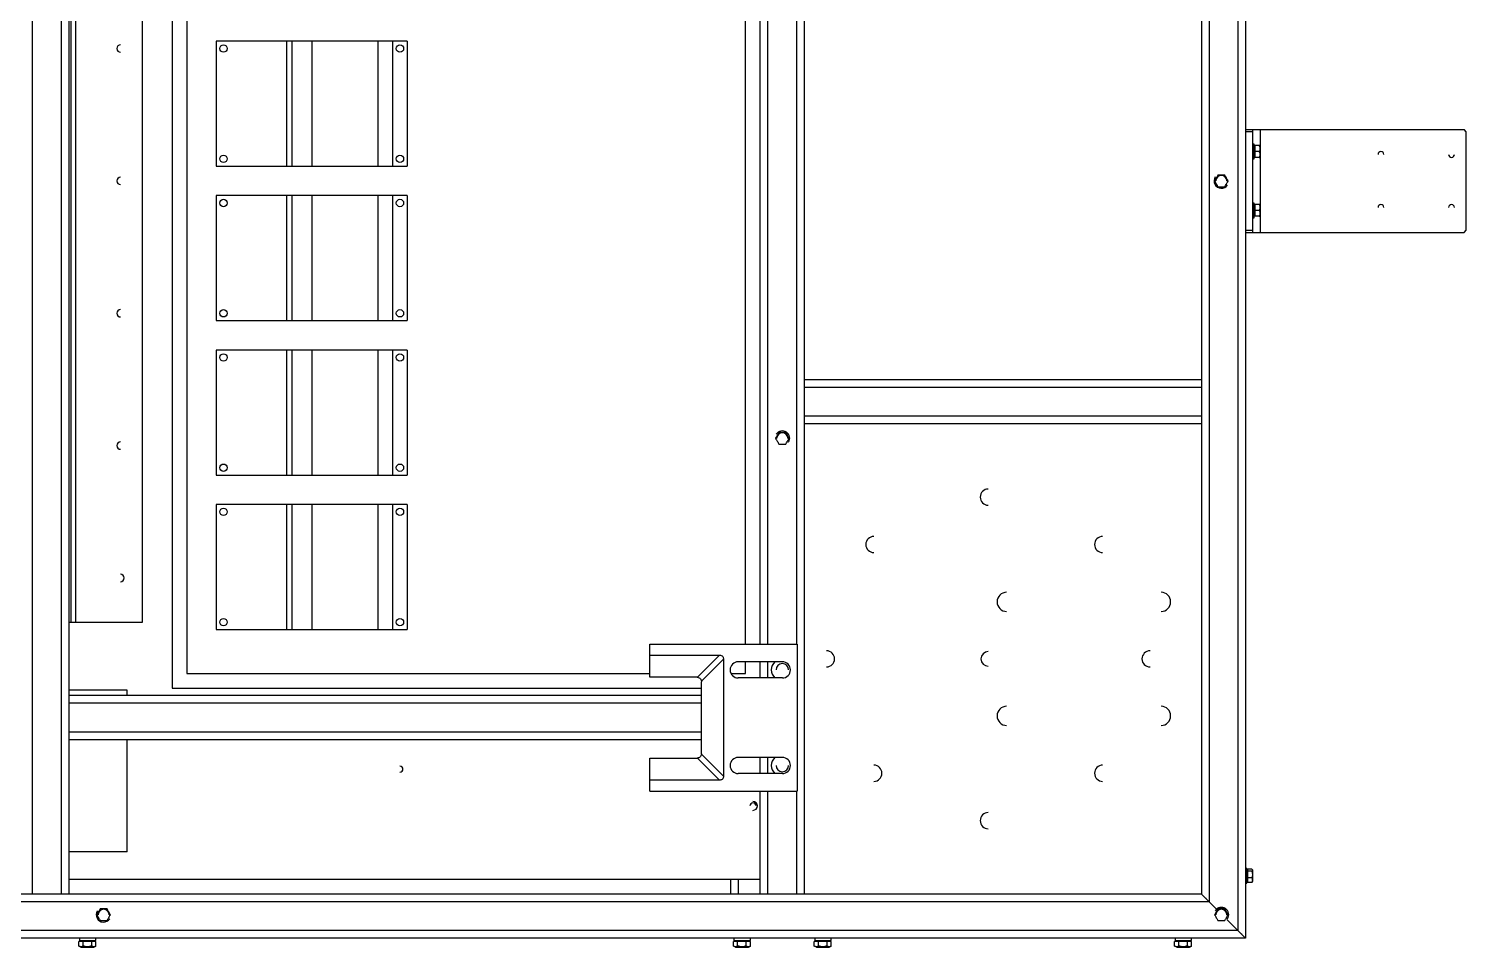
# Model space of a CAD drawing. Header units: millimetres. Extents: x -876 to 1110, y -521 to 521.
# Drawn here: x 133 to 1110, y -521 to 103 of the extents above; entities that cross this region are included whole.
import ezdxf

# ---------------------------------------------------------------- set-up
doc = ezdxf.new("R2010")
doc.units = ezdxf.units.MM

msp = doc.modelspace()

# ---------------------------------------------------------------- linework, layer by layer
at = {"color": 7, "linetype": 'Continuous', "lineweight": 25}
for p, q in [((955.28, 509.8), (955.28, -509.8)), ((960.48, 515), (960.48, -515)), ((935.68, 490.2), (935.68, -490.2)), ((135.68, -485), (135.68, 485)), ((155.28, -485), (155.28, 485)), ((160.48, -485), (160.48, 485)), ((660.48, -485), (660.48, 485)), ((930.48, 485), (930.48, -485)), ((230.48, 345), (230.48, -345)), ((240.48, 335), (240.48, -335)), ((620.48, -315), (620.48, 315)), ((630.48, -315), (630.48, 315)), ((635.68, -315), (635.68, 315)), ((655.28, -315), (655.28, 315)), ((161.98, -300), (161.98, 300)), ((164.98, -300), (164.98, 300)), ((210.48, -300), (210.48, 300)), ((390.48, 95), (260.48, 95)), ((260.48, 95), (260.48, 10)), ((308.41, 95), (308.41, 10)), ((311.94, 95), (311.94, 10)), ((325.48, 95), (325.48, 10)), ((370.48, 95), (370.48, 10)), ((380.48, 95), (380.48, 10)), ((390.48, 95), (390.48, 10)), ((960.48, 35), (1108.98, 35)), ((965.48, 33.5), (960.48, 33.5)), ((965.48, -35), (965.48, 35)), ((970.48, -35), (970.48, 35)), ((1110.48, 33.5), (1108.98, 35)), ((1110.48, -33.5), (1110.48, 33.5)), ((966.28, 25), (965.48, 25)), ((970.28, 20), (965.48, 20)), ((966.28, 15), (966.28, 25)), ((966.78, 23), (966.28, 23)), ((966.78, 24), (966.78, 16)), ((969.78, 24), (966.78, 24)), ((970.28, 23.75), (970.13, 24)), ((970.28, 16.25), (970.28, 23.75)), ((260.48, 10), (390.48, 10)), ((965.48, 15), (966.28, 15)), ((966.28, 17), (966.78, 17)), ((969.78, 16), (966.78, 16)), ((970.13, 16), (970.28, 16.25)), ((940.23, 0), (939.36, 0)), ((947.73, 0), (948.6, 0)), ((390.48, -10), (260.48, -10)), ((260.48, -10), (260.48, -95)), ((308.41, -10), (308.41, -95)), ((311.94, -10), (311.94, -95)), ((325.48, -10), (325.48, -95)), ((370.48, -10), (370.48, -95)), ((380.48, -10), (380.48, -95)), ((390.48, -10), (390.48, -95)), ((966.28, -15), (965.48, -15)), ((966.28, -25), (966.28, -15)), ((966.78, -17), (966.28, -17)), ((966.78, -16), (966.78, -24)), ((969.78, -16), (966.78, -16)), ((970.28, -16.25), (970.13, -16)), ((970.28, -23.75), (970.28, -16.25)), ((970.28, -20), (965.48, -20)), ((965.48, -25), (966.28, -25)), ((966.28, -23), (966.78, -23)), ((969.78, -24), (966.78, -24)), ((970.13, -24), (970.28, -23.75)), ((960.48, -33.5), (965.48, -33.5)), ((960.48, -35), (1108.98, -35)), ((1108.98, -35), (1110.48, -33.5)), ((260.48, -95), (390.48, -95)), ((390.48, -115), (260.48, -115)), ((260.48, -115), (260.48, -200)), ((308.41, -115), (308.41, -200)), ((311.94, -115), (311.94, -200)), ((325.48, -115), (325.48, -200)), ((370.48, -115), (370.48, -200)), ((380.48, -115), (380.48, -200)), ((390.48, -115), (390.48, -200)), ((660.48, -135), (930.48, -135)), ((660.48, -140.2), (930.48, -140.2)), ((660.48, -159.8), (930.48, -159.8)), ((660.48, -165), (930.48, -165)), ((641.73, -175), (640.86, -175)), ((649.23, -175), (650.1, -175)), ((260.48, -200), (390.48, -200)), ((390.48, -220), (260.48, -220)), ((260.48, -220), (260.48, -305)), ((308.41, -220), (308.41, -305)), ((311.94, -220), (311.94, -305)), ((325.48, -220), (325.48, -305)), ((370.48, -220), (370.48, -305)), ((380.48, -220), (380.48, -305)), ((390.48, -220), (390.48, -305)), ((160.48, -300), (210.48, -300)), ((260.48, -305), (390.48, -305)), ((555.48, -337.5), (555.48, -315)), ((555.48, -315), (655.48, -315)), ((555.48, -322.5), (602.79, -322.5)), ((587.78, -337.52), (602.79, -322.5)), ((655.48, -315), (655.48, -415)), ((605.48, -325.19), (590.46, -340.2)), ((605.48, -325.19), (605.48, -404.82)), ((645.48, -327), (615.48, -327)), ((620.48, -335), (620.48, -327)), ((630.48, -338), (630.48, -327)), ((635.68, -338), (635.68, -327)), ((240.48, -335), (555.48, -335)), ((587.48, -337.5), (555.48, -337.5)), ((590.48, -389.5), (590.48, -340.5)), ((610.58, -335), (620.48, -335)), ((645.48, -338), (615.48, -338)), ((200.08, -346.21), (160.48, -346.21)), ((590.48, -350), (160.48, -350)), ((200.08, -350), (200.08, -346.21)), ((230.48, -345), (590.48, -345)), ((590.48, -355.2), (160.48, -355.2)), ((590.48, -374.8), (160.48, -374.8)), ((590.48, -380), (160.48, -380)), ((200.08, -456.21), (200.08, -380)), ((590.46, -389.8), (605.48, -404.82)), ((555.48, -415), (555.48, -392.5)), ((555.48, -392.5), (587.48, -392.5)), ((602.79, -407.5), (587.78, -392.49)), ((645.48, -392), (615.48, -392)), ((630.48, -403), (630.48, -392)), ((635.68, -403), (635.68, -392)), ((602.79, -407.5), (555.48, -407.5)), ((645.48, -403), (615.48, -403)), ((555.48, -415), (655.48, -415)), ((630.48, -485), (630.48, -415)), ((635.68, -485), (635.68, -415)), ((655.28, -485), (655.28, -415)), ((200.08, -456.21), (160.48, -456.21)), ((961.28, -467.5), (960.48, -467.5)), ((961.28, -477.5), (961.28, -467.5)), ((961.78, -467.98), (961.78, -477.03)), ((964.78, -467.98), (961.78, -467.98)), ((964.78, -468.02), (964.85, -468.34)), ((964.95, -468.34), (964.78, -468.02)), ((965.28, -468.75), (964.99, -468.25)), ((965.28, -476.25), (965.28, -468.75)), ((630.48, -475), (160.48, -475)), ((610.48, -485), (610.48, -475)), ((615.68, -485), (615.68, -475)), ((960.48, -472.5), (961.28, -472.5)), ((960.48, -477.5), (961.28, -477.5)), ((961.78, -469.5), (961.28, -469.5)), ((961.28, -473.46), (961.78, -473.46)), ((961.28, -475.5), (961.78, -475.5)), ((964.78, -469.44), (961.78, -469.44)), ((964.78, -473.97), (961.78, -473.97)), ((964.78, -477.03), (961.78, -477.03)), ((965.28, -473.69), (964.78, -473.97)), ((964.78, -477.03), (964.93, -476.72)), ((964.99, -476.76), (965.28, -476.25)), ((930.48, -485), (-839.52, -485)), ((935.68, -490.2), (-844.72, -490.2)), ((935.68, -490.2), (940.7, -495.23)), ((180.23, -499), (179.36, -499)), ((187.73, -499), (188.6, -499)), ((940.23, -499), (939.36, -499)), ((947.73, -499), (948.6, -499)), ((955.28, -509.8), (947.75, -502.28)), ((960.48, -515), (-869.52, -515)), ((955.28, -509.8), (-864.32, -509.8)), ((178.75, -517.1), (167.2, -517.1)), ((167.2, -520.3), (167.2, -517.1)), ((167.48, -515), (167.48, -516.6)), ((167.48, -516.6), (178.48, -516.6)), ((168.98, -516.6), (168.98, -517.1)), ((170.09, -520.3), (170.09, -517.1)), ((175.86, -520.3), (175.86, -517.1)), ((176.98, -516.6), (176.98, -517.1)), ((178.48, -515), (178.48, -516.6)), ((178.75, -520.3), (178.75, -517.1)), ((623.75, -517.1), (612.2, -517.1)), ((612.2, -520.3), (612.2, -517.1)), ((612.48, -515), (612.48, -516.6)), ((612.48, -516.6), (623.48, -516.6)), ((613.98, -516.6), (613.98, -517.1)), ((615.09, -520.3), (615.09, -517.1)), ((620.86, -520.3), (620.86, -517.1)), ((621.98, -516.6), (621.98, -517.1)), ((623.48, -515), (623.48, -516.6)), ((623.75, -520.3), (623.75, -517.1)), ((678.75, -517.1), (667.2, -517.1)), ((667.2, -520.3), (667.2, -517.1)), ((667.48, -515), (667.48, -516.6)), ((667.48, -516.6), (678.48, -516.6)), ((668.98, -516.6), (668.98, -517.1)), ((670.09, -520.3), (670.09, -517.1)), ((675.86, -520.3), (675.86, -517.1)), ((676.98, -516.6), (676.98, -517.1)), ((678.48, -515), (678.48, -516.6)), ((678.75, -520.3), (678.75, -517.1)), ((923.75, -517.1), (912.2, -517.1)), ((912.2, -520.3), (912.2, -517.1)), ((912.48, -515), (912.48, -516.6)), ((912.48, -516.6), (923.48, -516.6)), ((913.98, -516.6), (913.98, -517.1)), ((915.09, -520.3), (915.09, -517.1)), ((920.86, -520.3), (920.86, -517.1)), ((921.98, -516.6), (921.98, -517.1)), ((923.48, -515), (923.48, -516.6)), ((923.75, -520.3), (923.75, -517.1)), ((168.59, -521.1), (167.2, -520.3)), ((168.59, -521.1), (177.37, -521.1)), ((177.37, -521.1), (178.75, -520.3)), ((613.59, -521.1), (612.2, -520.3)), ((613.59, -521.1), (622.37, -521.1)), ((622.37, -521.1), (623.75, -520.3)), ((668.59, -521.1), (667.2, -520.3)), ((668.59, -521.1), (677.37, -521.1)), ((677.37, -521.1), (678.75, -520.3)), ((913.59, -521.1), (912.2, -520.3)), ((913.59, -521.1), (922.37, -521.1)), ((922.37, -521.1), (923.75, -520.3))]:
    msp.add_line(p, q, dxfattribs=at)
for centre in [(265.48, 90), (385.48, 90), (265.48, 15), (385.48, 15), (265.48, -15), (385.48, -15), (265.48, -90), (385.48, -90), (265.48, -120), (385.48, -120), (265.48, -195), (385.48, -195), (265.48, -225), (385.48, -225), (265.48, -300), (385.48, -300)]:
    msp.add_circle(centre, 2.5, dxfattribs=at)
for centre, radius, start, end in [((195.48, 90), 2.5, 90, 270), ((1052.48, 18), 2, 0, 180), ((1100.48, 18), 2, 180, 0), ((195.48, 0), 2.5, 90, 270), ((943.98, 0), 5, 146.84238, 326.84238), ((943.98, 0), 3.75, 0, 180), ((1052.48, -18), 2, 0, 180), ((1100.48, -18), 2, 0, 180), ((195.48, -90), 2.5, 90, 270), ((645.48, -175), 5, 326.84238, 146.84238), ((645.48, -175), 3.75, 0, 180), ((195.48, -180), 2.5, 90, 270), ((785.48, -215), 5.5, 90, 270), ((707.7, -247.22), 5.5, 90, 270), ((863.26, -247.22), 5.5, 90, 270), ((195.48, -270), 2.5, 270, 90), ((797.98, -286.25), 6.5, 90, 270), ((902.98, -286.25), 6.5, 270, 90), ((675.48, -325), 5.5, 270, 90), ((785.48, -325), 5, 90, 270), ((895.48, -325), 5.5, 90, 270), ((615.48, -332.5), 5.5, 90, 270), ((645.48, -332.5), 7.5, 132.83343, 227.16657), ((645.48, -332.5), 4.25, 0, 180), ((645.48, -332.5), 5.5, 270, 90), ((797.98, -363.75), 6.5, 90, 270), ((902.98, -363.75), 6.5, 270, 90), ((385.48, -400), 2, 270, 90), ((615.48, -397.5), 5.5, 90, 270), ((645.48, -397.5), 7.5, 132.83343, 227.16657), ((645.48, -397.5), 4.25, 180, 0), ((645.48, -397.5), 5.5, 270, 90), ((707.7, -402.78), 5.5, 270, 90), ((863.26, -402.78), 5.5, 90, 270), ((625.48, -425), 2.1, 360, 180), ((625.48, -425), 3, 270, 90), ((785.48, -435), 5.5, 90, 270), ((183.98, -499), 5, 146.84238, 326.84238), ((183.98, -499), 3.75, 0, 180), ((943.98, -499), 5, 326.84238, 146.84238), ((943.98, -499), 3.75, 360, 180)]:
    msp.add_arc(centre, radius, start, end, dxfattribs=at)
for points, knots in [([(969.78, 24), (969.96, 23.33), (970.31, 22), (969.96, 20.67), (969.78, 20)], [0, 0, 0, 0, 0.499067, 1, 1, 1, 1]), ([(970.13, 24), (970.13, 24), (970.25, 24), (970.02, 24), (969.78, 24)], [0, 0, 0, 0, 0.000286, 1, 1, 1, 1]), ([(969.78, 20), (969.96, 19.33), (970.31, 18), (969.96, 16.67), (969.78, 16)], [0, 0, 0, 0, 0.499067, 1, 1, 1, 1]), ([(969.78, 16), (970.02, 16), (970.25, 16), (970.13, 16), (970.13, 16)], [0, 0, 0, 0, 0.999714, 1, 1, 1, 1]), ([(941.67, 4), (941.28, 3.33), (940.51, 2), (939.74, 0.67), (939.36, 0)], [0, 0, 0, 0, 0.499067, 1, 1, 1, 1]), ([(946.29, 4), (945.52, 4), (943.98, 4), (942.44, 4), (941.67, 4)], [0, 0, 0, 0, 0.500142, 1, 1, 1, 1]), ([(948.6, 0), (948.21, 0.66), (947.44, 2), (946.67, 3.33), (946.29, 4)], [0, 0, 0, 0, 0.499067, 1, 1, 1, 1]), ([(939.36, 0), (939.74, -0.67), (940.51, -2), (941.28, -3.33), (941.67, -4)], [0, 0, 0, 0, 0.499067, 1, 1, 1, 1]), ([(941.67, -4), (942.44, -4), (943.98, -4), (945.52, -4), (946.29, -4)], [0, 0, 0, 0, 0.499858, 1, 1, 1, 1]), ([(946.29, -4), (946.67, -3.34), (947.44, -2), (948.21, -0.67), (948.6, 0)], [0, 0, 0, 0, 0.499067, 1, 1, 1, 1]), ([(969.78, -16), (969.96, -16.67), (970.31, -18), (969.96, -19.33), (969.78, -20)], [0, 0, 0, 0, 0.499067, 1, 1, 1, 1]), ([(970.13, -16), (970.13, -16), (970.25, -16), (970.02, -16), (969.78, -16)], [0, 0, 0, 0, 0.000286, 1, 1, 1, 1]), ([(969.78, -20), (969.96, -20.67), (970.31, -22), (969.96, -23.33), (969.78, -24)], [0, 0, 0, 0, 0.499067, 1, 1, 1, 1]), ([(969.78, -24), (970.02, -24), (970.25, -24), (970.13, -24), (970.13, -24)], [0, 0, 0, 0, 0.999714, 1, 1, 1, 1]), ([(643.17, -171), (642.78, -171.67), (642.01, -173), (641.24, -174.33), (640.86, -175)], [0, 0, 0, 0, 0.499067, 1, 1, 1, 1]), ([(640.86, -175), (641.24, -175.67), (642.01, -177), (642.78, -178.33), (643.17, -179)], [0, 0, 0, 0, 0.499067, 1, 1, 1, 1]), ([(647.79, -171), (647.02, -171), (645.48, -171), (643.94, -171), (643.17, -171)], [0, 0, 0, 0, 0.500142, 1, 1, 1, 1]), ([(650.1, -175), (649.71, -174.34), (648.94, -173), (648.17, -171.67), (647.79, -171)], [0, 0, 0, 0, 0.499067, 1, 1, 1, 1]), ([(647.79, -179), (648.17, -178.34), (648.94, -177), (649.71, -175.67), (650.1, -175)], [0, 0, 0, 0, 0.499067, 1, 1, 1, 1]), ([(643.17, -179), (643.94, -179), (645.48, -179), (647.02, -179), (647.79, -179)], [0, 0, 0, 0, 0.499858, 1, 1, 1, 1]), ([(602.79, -322.5), (603.19, -322.54), (603.99, -322.63), (604.9, -323.34), (605.4, -324.25), (605.45, -324.88), (605.48, -325.19)], [0, 0, 0, 0, 0.278634, 0.559516, 0.780951, 1, 1, 1, 1]), ([(587.48, -337.5), (587.53, -337.5), (587.64, -337.5), (587.74, -337.51), (587.78, -337.52)], [0, 0, 0, 0, 0.557393, 1, 1, 1, 1]), ([(587.78, -337.52), (588.15, -337.59), (588.9, -337.75), (589.76, -338.47), (590.3, -339.33), (590.41, -339.91), (590.46, -340.2)], [0, 0, 0, 0, 0.273913, 0.56133, 0.78599, 1, 1, 1, 1]), ([(590.46, -340.2), (590.47, -340.26), (590.48, -340.36), (590.48, -340.46), (590.48, -340.5)], [0, 0, 0, 0, 0.562315, 1, 1, 1, 1]), ([(590.46, -389.8), (590.39, -390.17), (590.23, -390.92), (589.51, -391.79), (588.65, -392.32), (588.07, -392.43), (587.78, -392.49)], [0, 0, 0, 0, 0.273913, 0.56133, 0.78599, 1, 1, 1, 1]), ([(590.48, -389.5), (590.48, -389.56), (590.48, -389.66), (590.47, -389.76), (590.46, -389.8)], [0, 0, 0, 0, 0.557393, 1, 1, 1, 1]), ([(587.78, -392.49), (587.72, -392.49), (587.62, -392.5), (587.52, -392.5), (587.48, -392.5)], [0, 0, 0, 0, 0.562315, 1, 1, 1, 1]), ([(605.48, -404.82), (605.44, -405.21), (605.35, -406.01), (604.64, -406.92), (603.73, -407.42), (603.1, -407.48), (602.79, -407.5)], [0, 0, 0, 0, 0.278634, 0.559516, 0.780951, 1, 1, 1, 1]), ([(964.93, -468.28), (965.02, -468.42), (965.28, -468.81), (964.97, -469.2), (964.78, -469.44)], [0, 0, 0, 0, 0.367551, 1, 1, 1, 1]), ([(964.78, -469.44), (964.96, -470.2), (965.31, -471.71), (964.96, -473.21), (964.78, -473.97)], [0, 0, 0, 0, 0.499067, 1, 1, 1, 1]), ([(964.78, -473.97), (964.96, -474.48), (965.31, -475.5), (964.96, -476.52), (964.78, -477.03)], [0, 0, 0, 0, 0.499067, 1, 1, 1, 1]), ([(935.68, -490.2), (935.2, -489.72), (934.23, -488.75), (932.84, -487.37), (931.72, -486.25), (930.98, -485.5), (930.55, -485.08), (930.5, -485.03), (930.48, -485)], [0, 0, 0, 0, 0.204354, 0.415712, 0.616815, 0.759332, 0.886228, 1, 1, 1, 1]), ([(930.48, -485), (930.52, -485.04), (930.61, -485.13), (931.31, -485.84), (932.45, -486.98), (933.97, -488.49), (935.11, -489.64), (935.68, -490.2)], [0, 0, 0, 0, 0.146754, 0.316126, 0.510248, 0.757793, 1, 1, 1, 1]), ([(181.67, -495), (181.28, -495.67), (180.51, -497), (179.74, -498.33), (179.36, -499)], [0, 0, 0, 0, 0.499067, 1, 1, 1, 1]), ([(186.29, -495), (185.52, -495), (183.98, -495), (182.44, -495), (181.67, -495)], [0, 0, 0, 0, 0.500142, 1, 1, 1, 1]), ([(188.6, -499), (188.21, -498.34), (187.44, -497), (186.67, -495.67), (186.29, -495)], [0, 0, 0, 0, 0.499067, 1, 1, 1, 1]), ([(941.67, -495), (941.28, -495.67), (940.51, -497), (939.74, -498.33), (939.36, -499)], [0, 0, 0, 0, 0.499067, 1, 1, 1, 1]), ([(946.29, -495), (945.52, -495), (943.98, -495), (942.44, -495), (941.67, -495)], [0, 0, 0, 0, 0.500142, 1, 1, 1, 1]), ([(948.6, -499), (948.21, -498.34), (947.44, -497), (946.67, -495.67), (946.29, -495)], [0, 0, 0, 0, 0.499067, 1, 1, 1, 1]), ([(179.36, -499), (179.74, -499.67), (180.51, -501), (181.28, -502.33), (181.67, -503)], [0, 0, 0, 0, 0.499067, 1, 1, 1, 1]), ([(181.67, -503), (182.44, -503), (183.98, -503), (185.52, -503), (186.29, -503)], [0, 0, 0, 0, 0.499858, 1, 1, 1, 1]), ([(186.29, -503), (186.67, -502.34), (187.44, -501), (188.21, -499.67), (188.6, -499)], [0, 0, 0, 0, 0.499067, 1, 1, 1, 1]), ([(939.36, -499), (939.74, -499.67), (940.51, -501), (941.28, -502.33), (941.67, -503)], [0, 0, 0, 0, 0.499067, 1, 1, 1, 1]), ([(941.67, -503), (942.44, -503), (943.98, -503), (945.52, -503), (946.29, -503)], [0, 0, 0, 0, 0.499858, 1, 1, 1, 1]), ([(946.29, -503), (946.67, -502.34), (947.44, -501), (948.21, -499.67), (948.6, -499)], [0, 0, 0, 0, 0.499067, 1, 1, 1, 1]), ([(960.48, -515), (960.44, -514.96), (960.35, -514.87), (959.64, -514.17), (958.5, -513.03), (956.99, -511.51), (955.84, -510.37), (955.28, -509.8)], [0, 0, 0, 0, 0.146754, 0.316126, 0.510248, 0.757793, 1, 1, 1, 1]), ([(955.28, -509.8), (955.76, -510.28), (956.73, -511.25), (958.11, -512.64), (959.23, -513.76), (959.98, -514.5), (960.4, -514.93), (960.45, -514.98), (960.48, -515)], [0, 0, 0, 0, 0.2043541, 0.4157119, 0.616815, 0.7593317, 0.8862285, 1, 1, 1, 1]), ([(170.09, -520.3), (169.61, -520.52), (168.65, -520.97), (167.69, -520.53), (167.2, -520.3)], [0, 0, 0, 0, 0.4990672, 1, 1, 1, 1]), ([(175.86, -520.3), (174.9, -520.53), (172.98, -520.97), (171.05, -520.53), (170.09, -520.3)], [0, 0, 0, 0, 0.500137, 1, 1, 1, 1]), ([(178.75, -520.3), (178.27, -520.52), (177.31, -520.97), (176.35, -520.53), (175.86, -520.3)], [0, 0, 0, 0, 0.499067, 1, 1, 1, 1]), ([(615.09, -520.3), (614.61, -520.52), (613.65, -520.97), (612.69, -520.53), (612.2, -520.3)], [0, 0, 0, 0, 0.4990672, 1, 1, 1, 1]), ([(620.86, -520.3), (619.9, -520.53), (617.98, -520.97), (616.05, -520.53), (615.09, -520.3)], [0, 0, 0, 0, 0.500137, 1, 1, 1, 1]), ([(623.75, -520.3), (623.27, -520.52), (622.31, -520.97), (621.35, -520.53), (620.86, -520.3)], [0, 0, 0, 0, 0.499067, 1, 1, 1, 1]), ([(670.09, -520.3), (669.61, -520.52), (668.65, -520.97), (667.69, -520.53), (667.2, -520.3)], [0, 0, 0, 0, 0.499067, 1, 1, 1, 1]), ([(675.86, -520.3), (674.9, -520.53), (672.98, -520.97), (671.05, -520.53), (670.09, -520.3)], [0, 0, 0, 0, 0.500137, 1, 1, 1, 1]), ([(678.75, -520.3), (678.27, -520.52), (677.31, -520.97), (676.35, -520.53), (675.86, -520.3)], [0, 0, 0, 0, 0.499067, 1, 1, 1, 1]), ([(915.09, -520.3), (914.61, -520.52), (913.65, -520.97), (912.69, -520.53), (912.2, -520.3)], [0, 0, 0, 0, 0.499067, 1, 1, 1, 1]), ([(920.86, -520.3), (919.9, -520.53), (917.98, -520.97), (916.05, -520.53), (915.09, -520.3)], [0, 0, 0, 0, 0.500137, 1, 1, 1, 1]), ([(923.75, -520.3), (923.27, -520.52), (922.31, -520.97), (921.35, -520.53), (920.86, -520.3)], [0, 0, 0, 0, 0.499067, 1, 1, 1, 1])]:
    msp.add_open_spline(points, degree=3, knots=knots, dxfattribs=at)

doc.saveas('drawing.dxf')
